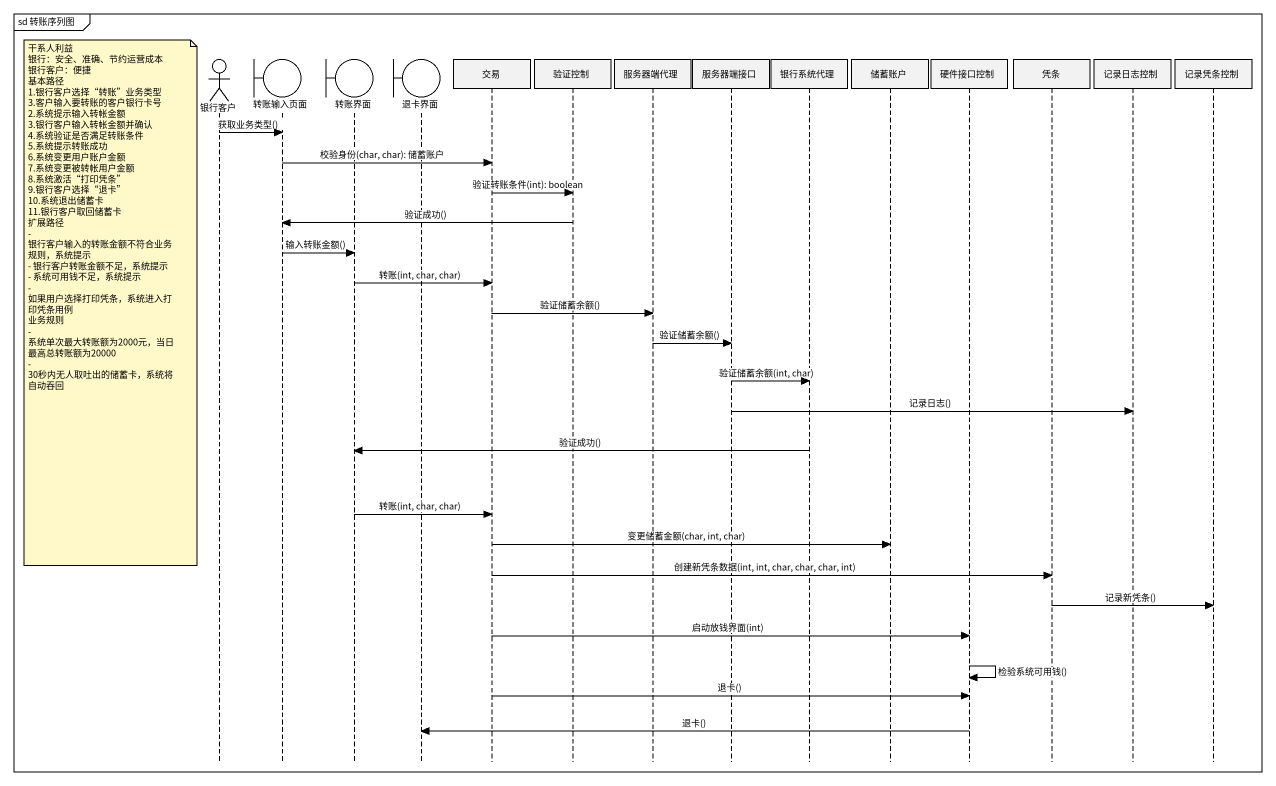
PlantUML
@startuml
mainframe sd 转账序列图
hide footbox
actor 银行客户
boundary 转账输入页面
boundary 转账界面
boundary 退卡界面
participant 交易
participant 验证控制
participant 服务器端代理
participant 服务器端接口
participant 银行系统代理
participant 储蓄账户
participant 硬件接口控制
participant 凭条
participant 记录日志控制
participant 记录凭条控制

银行客户 -> 转账输入页面 : 获取业务类型()
转账输入页面 -> 交易 : 校验身份(char, char): 储蓄账户
交易 -> 验证控制 : 验证转账条件(int): boolean
验证控制 -> 转账输入页面 : 验证成功()
转账输入页面 -> 转账界面 : 输入转账金额()
转账界面 -> 交易 : 转账(int, char, char)
note left of 银行客户
  干系人利益
  银行：安全、准确、节约运营成本
  银行客户：便捷
  基本路径
  1.银行客户选择“转账”业务类型
  3.客户输入要转账的客户银行卡号
  2.系统提示输入转帐金额
  3.银行客户输入转帐金额并确认
  4.系统验证是否满足转账条件
  5.系统提示转账成功
  6.系统变更用户账户金额
  7.系统变更被转帐用户金额
  8.系统激活“打印凭条”
  9.银行客户选择“退卡”
  10.系统退出储蓄卡
  11.银行客户取回储蓄卡
  扩展路径
  - 银行客户输入的转账金额不符合业务规则，系统提示
  - 银行客户转账金额不足，系统提示
  - 系统可用钱不足，系统提示
  - 如果用户选择打印凭条，系统进入打印凭条用例
  业务规则
  - 系统单次最大转账额为2000元，当日最高总转账额为20000
  - 30秒内无人取吐出的储蓄卡，系统将自动吞回
end note
交易 -> 服务器端代理 : 验证储蓄余额()
服务器端代理 -> 服务器端接口 : 验证储蓄余额()
服务器端接口 -> 银行系统代理 : 验证储蓄余额(int, char)
服务器端接口 -> 记录日志控制 : 记录日志()
银行系统代理 -> 转账界面 : 验证成功()
转账界面 -> 交易 : 转账(int, char, char)
交易 -> 储蓄账户 : 变更储蓄金额(char, int, char)
交易 -> 凭条 : 创建新凭条数据(int, int, char, char, char, int)
凭条 -> 记录凭条控制 : 记录新凭条()
交易 -> 硬件接口控制 : 启动放钱界面(int)
硬件接口控制 -> 硬件接口控制 : 检验系统可用钱()
交易 -> 硬件接口控制 : 退卡()
硬件接口控制 -> 退卡界面 : 退卡()
@enduml
